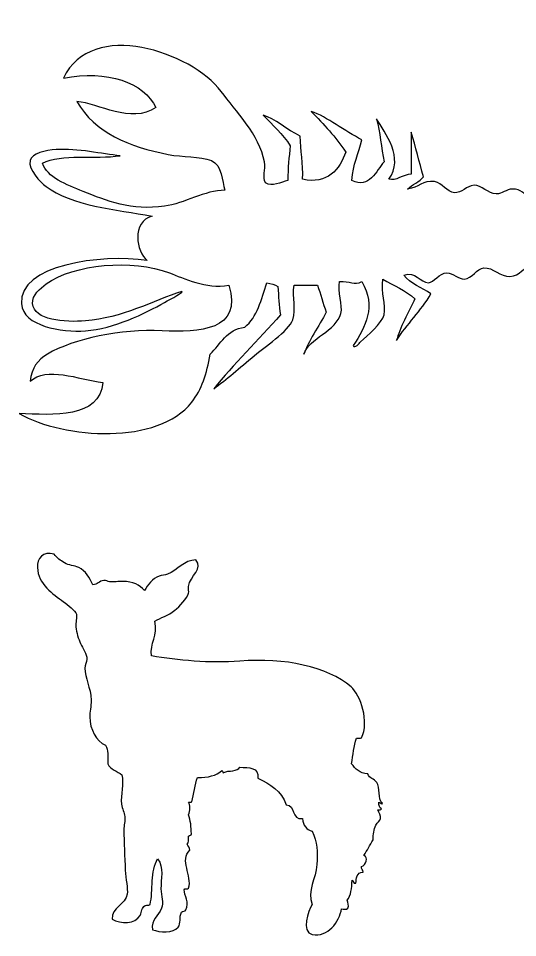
# Model space of a CAD drawing. Header units: centimetres. Extents: x -66 to 65, y -66 to 66.
# Drawn here: x -65.59 to -59.47, y 20.62 to 31.9 of the extents above; entities that cross this region are included whole.
import ezdxf

# ---------------------------------------------------------------- set-up
doc = ezdxf.new("R2010")
doc.units = ezdxf.units.CM
doc.header["$MEASUREMENT"] = 0
doc.layers.add('Layer 1', color=7, linetype='Continuous')

msp = doc.modelspace()

# ---------------------------------------------------------------- linework, layer by layer
at = {"layer": 'Layer 1'}
for points, knots in [([(-64.0137, 28.93191), (-64.15298, 29.03864), (-64.20708, 29.40636), (-63.95319, 29.47655), (-63.95319, 29.47655), (-64.39954, 29.55431), (-64.95085, 29.60874), (-65.25433, 29.83966), (-65.25433, 29.83966), (-65.32844, 29.8961), (-65.47547, 30.04741), (-65.45099, 30.1574), (-65.45099, 30.1574), (-65.43091, 30.24757), (-65.25911, 30.28498), (-65.13328, 30.29355), (-65.13328, 30.29355), (-64.86473, 30.31181), (-64.56855, 30.23709), (-64.34654, 30.21791), (-64.34654, 30.21791), (-64.65097, 30.17436), (-65.06975, 30.24516), (-65.2997, 30.1271), (-65.2997, 30.1271), (-65.24324, 29.95126), (-65.00583, 29.86228), (-64.8004, 29.77915), (-64.8004, 29.77915), (-64.51954, 29.66554), (-64.20567, 29.54237), (-63.80184, 29.59759), (-63.80184, 29.59759), (-63.55885, 29.6308), (-63.30789, 29.79576), (-63.06048, 29.79428), (-63.06048, 29.79428), (-63.09922, 29.90694), (-63.093, 30.10175), (-63.22693, 30.15739), (-63.22693, 30.15739), (-63.36565, 30.21502), (-63.58372, 30.19877), (-63.75647, 30.23301), (-63.75647, 30.23301), (-64.23354, 30.32763), (-64.66076, 30.49968), (-64.87605, 30.88357), (-64.87605, 30.88357), (-64.60914, 30.86211), (-64.21972, 30.60581), (-63.90773, 30.80793), (-63.90773, 30.80793), (-64.05508, 31.12149), (-64.50138, 31.27201), (-65.04245, 31.17104), (-65.04245, 31.17104), (-64.69682, 31.90362), (-63.47127, 31.49396), (-63.10586, 31.00459), (-63.10586, 31.00459), (-62.93465, 30.77528), (-62.63482, 30.46905), (-62.57635, 30.14223), (-62.57635, 30.14223), (-62.55844, 30.04224), (-62.60577, 29.96329), (-62.56122, 29.885), (-62.56122, 29.885), (-62.48759, 29.83507), (-62.37133, 29.8877), (-62.28888, 29.91527), (-62.28888, 29.91527), (-62.28896, 30.06666), (-62.27565, 30.20462), (-62.25861, 30.33889), (-62.25861, 30.33889), (-62.35079, 30.4837), (-62.47649, 30.59503), (-62.59148, 30.71711), (-62.59148, 30.71711), (-62.45538, 30.6766), (-62.29435, 30.53016), (-62.13761, 30.45988), (-62.13761, 30.45988), (-62.13023, 30.28068), (-62.1029, 30.1214), (-62.10734, 29.93037), (-62.10734, 29.93037), (-61.80714, 29.85785), (-61.64813, 30.05565), (-61.57778, 30.26319), (-61.57778, 30.26319), (-61.70176, 30.44684), (-61.85104, 30.60524), (-62.00143, 30.76249), (-62.00143, 30.76249), (-61.80704, 30.69457), (-61.59125, 30.51706), (-61.38114, 30.41451), (-61.38114, 30.41451), (-61.41855, 30.24515), (-61.49256, 30.11244), (-61.50216, 29.91524), (-61.50216, 29.91524), (-61.29676, 29.80308), (-61.19866, 30.03999), (-61.1088, 30.1422), (-61.1088, 30.1422), (-61.1419, 30.31587), (-61.15746, 30.50709), (-61.19958, 30.67174), (-61.19958, 30.67174), (-61.09779, 30.49955), (-60.86007, 30.19009), (-61.04829, 29.93038), (-61.04829, 29.93038), (-60.96706, 29.89995), (-60.87618, 29.98999), (-60.77595, 29.99089), (-60.77595, 29.99089), (-60.77595, 30.16234), (-60.77595, 30.33382), (-60.77595, 30.50527), (-60.77595, 30.50527), (-60.71996, 30.32927), (-60.67752, 30.13975), (-60.62469, 29.96063), (-60.62469, 29.96063), (-60.67163, 29.8916), (-60.76447, 29.8684), (-60.82138, 29.80931), (-60.82138, 29.80931), (-60.6852, 29.82394), (-60.63572, 29.9216), (-60.48851, 29.90012), (-60.48851, 29.90012), (-60.3945, 29.88636), (-60.33685, 29.77016), (-60.24644, 29.76397), (-60.24644, 29.76397), (-60.15728, 29.75781), (-60.09954, 29.85028), (-60.00435, 29.85472), (-60.00435, 29.85472), (-59.91384, 29.85895), (-59.83044, 29.75386), (-59.73204, 29.74883), (-59.73204, 29.74883), (-59.66079, 29.74515), (-59.60991, 29.80783), (-59.53535, 29.80934), (-59.53535, 29.80934), (-59.42544, 29.81154), (-59.39226, 29.74055), (-59.30842, 29.70345), (-59.30842, 29.70345), (-59.19952, 30.03034), (-59.08477, 30.39449), (-58.73351, 30.36914), (-58.73351, 30.36914), (-58.61646, 30.36067), (-58.48303, 30.27929), (-58.44604, 30.21785), (-58.44604, 30.21785), (-58.35177, 30.06116), (-58.49959, 29.97602), (-58.49142, 29.80936), (-58.49142, 29.80936), (-58.48248, 29.62688), (-58.24978, 29.63315), (-58.17371, 29.50676), (-58.17371, 29.50676), (-58.04015, 29.28483), (-58.27147, 29.09295), (-58.27962, 28.90158), (-58.27962, 28.90158), (-58.28359, 28.80779), (-58.22181, 28.73947), (-58.23424, 28.64438), (-58.23424, 28.64438), (-58.26282, 28.42515), (-58.74526, 28.1898), (-59.00584, 28.40231), (-59.00584, 28.40231), (-59.18054, 28.54481), (-59.07976, 28.76804), (-59.27815, 28.88644), (-59.27815, 28.88644), (-59.40351, 28.85519), (-59.4365, 28.74124), (-59.56559, 28.73515), (-59.56559, 28.73515), (-59.67931, 28.72981), (-59.77488, 28.85056), (-59.88333, 28.84106), (-59.88333, 28.84106), (-59.97101, 28.83339), (-60.02771, 28.7125), (-60.1254, 28.70491), (-60.1254, 28.70491), (-60.19036, 28.69986), (-60.26756, 28.78127), (-60.3372, 28.78053), (-60.3372, 28.78053), (-60.43319, 28.77955), (-60.50047, 28.66089), (-60.56416, 28.65951), (-60.56416, 28.65951), (-60.66674, 28.65734), (-60.72426, 28.80921), (-60.86674, 28.75029), (-60.86674, 28.75029), (-60.78276, 28.64768), (-60.64483, 28.599), (-60.53387, 28.52336), (-60.53387, 28.52336), (-60.65566, 28.3123), (-60.82782, 28.15162), (-60.95752, 27.94845), (-60.95752, 27.94845), (-60.9182, 28.09582), (-60.80713, 28.30236), (-60.73056, 28.46285), (-60.73056, 28.46285), (-60.84153, 28.56374), (-60.99361, 28.6234), (-61.12394, 28.70492), (-61.12394, 28.70492), (-61.15135, 28.53027), (-61.07679, 28.39684), (-61.10881, 28.26616), (-61.10881, 28.26616), (-61.13358, 28.16498), (-61.31638, 28.00729), (-61.39628, 27.93331), (-61.39628, 27.93331), (-61.41597, 27.91511), (-61.46462, 27.84571), (-61.48703, 27.88791), (-61.48703, 27.88791), (-61.33577, 28.11863), (-61.20284, 28.36583), (-61.38114, 28.67465), (-61.38114, 28.67465), (-61.47253, 28.62197), (-61.53052, 28.68277), (-61.65345, 28.67465), (-61.65345, 28.67465), (-61.6815, 28.55019), (-61.61302, 28.38324), (-61.63832, 28.28127), (-61.63832, 28.28127), (-61.69097, 28.06926), (-62.03064, 27.97837), (-62.09219, 27.782), (-62.09219, 27.782), (-62.04483, 27.93644), (-61.90354, 28.12784), (-61.81988, 28.29638), (-61.81988, 28.29638), (-61.85486, 28.40766), (-61.88841, 28.52035), (-61.92577, 28.62923), (-61.92577, 28.62923), (-62.02158, 28.62923), (-62.11743, 28.62923), (-62.21324, 28.62923), (-62.21324, 28.62923), (-62.23816, 28.47424), (-62.18406, 28.33948), (-62.22837, 28.20561), (-62.22837, 28.20561), (-62.2734, 28.0694), (-62.58913, 27.85967), (-62.69737, 27.76685), (-62.69737, 27.76685), (-62.88324, 27.60749), (-63.04432, 27.47501), (-63.19667, 27.35833), (-63.19667, 27.35833), (-62.96863, 27.64469), (-62.64377, 27.96536), (-62.37969, 28.26612), (-62.37969, 28.26612), (-62.39617, 28.37574), (-62.40432, 28.49364), (-62.40996, 28.6141), (-62.40996, 28.6141), (-62.44581, 28.63873), (-62.49748, 28.64765), (-62.54611, 28.65948), (-62.54611, 28.65948), (-62.61376, 28.45482), (-62.66406, 28.23281), (-62.81842, 28.11484), (-62.81842, 28.11484), (-63.04083, 28.08507), (-63.11362, 27.90571), (-63.24204, 27.78199), (-63.24204, 27.78199), (-63.28527, 27.53966), (-63.34472, 27.35106), (-63.46897, 27.19192), (-63.46897, 27.19192), (-63.8755, 26.67133), (-65.02517, 26.73424), (-65.58712, 27.05577), (-65.58712, 27.05577), (-65.16992, 27.03405), (-64.59692, 26.99169), (-64.55829, 27.43399), (-64.55829, 27.43399), (-64.86735, 27.47651), (-65.24687, 27.6355), (-65.45091, 27.44912), (-65.45091, 27.44912), (-65.4326, 27.61615), (-65.35886, 27.71172), (-65.23914, 27.78197), (-65.23914, 27.78197), (-64.90965, 27.97514), (-64.33911, 28.09166), (-63.83206, 28.06941), (-63.83206, 28.06941), (-63.37415, 28.04928), (-62.84061, 28.0696), (-63.01508, 28.62919), (-63.01508, 28.62919), (-63.29427, 28.57839), (-63.56499, 28.7138), (-63.74131, 28.78048), (-63.74131, 28.78048), (-64.19814, 28.95325), (-64.9168, 28.8888), (-65.25428, 28.64433), (-65.25428, 28.64433), (-65.32918, 28.59006), (-65.42787, 28.50619), (-65.42068, 28.40226), (-65.42068, 28.40226), (-65.40658, 28.19787), (-65.0259, 28.17101), (-64.77012, 28.19046), (-64.77012, 28.19046), (-64.33324, 28.22361), (-63.93539, 28.43864), (-63.59, 28.55357), (-63.59, 28.55357), (-63.54886, 28.55145), (-63.72266, 28.46202), (-63.8018, 28.41742), (-63.8018, 28.41742), (-64.04196, 28.28195), (-64.42571, 28.0937), (-64.7701, 28.06944), (-64.7701, 28.06944), (-65.06934, 28.04835), (-65.53445, 28.12405), (-65.55684, 28.40229), (-65.55684, 28.40229), (-65.5949, 28.87476), (-64.58734, 29.017), (-64.0137, 28.93191)], [0, 0, 0, 0, 0.01086957, 0.01086957, 0.01086957, 0.01086957, 0.02173913, 0.02173913, 0.02173913, 0.02173913, 0.0326087, 0.0326087, 0.0326087, 0.0326087, 0.04347826, 0.04347826, 0.04347826, 0.04347826, 0.05434783, 0.05434783, 0.05434783, 0.05434783, 0.06521739, 0.06521739, 0.06521739, 0.06521739, 0.07608696, 0.07608696, 0.07608696, 0.07608696, 0.08695652, 0.08695652, 0.08695652, 0.08695652, 0.09782609, 0.09782609, 0.09782609, 0.09782609, 0.10869565, 0.10869565, 0.10869565, 0.10869565, 0.11956522, 0.11956522, 0.11956522, 0.11956522, 0.13043478, 0.13043478, 0.13043478, 0.13043478, 0.14130435, 0.14130435, 0.14130435, 0.14130435, 0.15217391, 0.15217391, 0.15217391, 0.15217391, 0.16304348, 0.16304348, 0.16304348, 0.16304348, 0.17391304, 0.17391304, 0.17391304, 0.17391304, 0.18478261, 0.18478261, 0.18478261, 0.18478261, 0.19565217, 0.19565217, 0.19565217, 0.19565217, 0.20652174, 0.20652174, 0.20652174, 0.20652174, 0.2173913, 0.2173913, 0.2173913, 0.2173913, 0.22826087, 0.22826087, 0.22826087, 0.22826087, 0.23913043, 0.23913043, 0.23913043, 0.23913043, 0.25, 0.25, 0.25, 0.25, 0.26086957, 0.26086957, 0.26086957, 0.26086957, 0.27173913, 0.27173913, 0.27173913, 0.27173913, 0.2826087, 0.2826087, 0.2826087, 0.2826087, 0.29347826, 0.29347826, 0.29347826, 0.29347826, 0.30434783, 0.30434783, 0.30434783, 0.30434783, 0.31521739, 0.31521739, 0.31521739, 0.31521739, 0.32608696, 0.32608696, 0.32608696, 0.32608696, 0.33695652, 0.33695652, 0.33695652, 0.33695652, 0.34782609, 0.34782609, 0.34782609, 0.34782609, 0.35869565, 0.35869565, 0.35869565, 0.35869565, 0.36956522, 0.36956522, 0.36956522, 0.36956522, 0.38043478, 0.38043478, 0.38043478, 0.38043478, 0.39130435, 0.39130435, 0.39130435, 0.39130435, 0.40217391, 0.40217391, 0.40217391, 0.40217391, 0.41304348, 0.41304348, 0.41304348, 0.41304348, 0.42391304, 0.42391304, 0.42391304, 0.42391304, 0.43478261, 0.43478261, 0.43478261, 0.43478261, 0.44565217, 0.44565217, 0.44565217, 0.44565217, 0.45652174, 0.45652174, 0.45652174, 0.45652174, 0.4673913, 0.4673913, 0.4673913, 0.4673913, 0.47826087, 0.47826087, 0.47826087, 0.47826087, 0.48913043, 0.48913043, 0.48913043, 0.48913043, 0.5, 0.5, 0.5, 0.5, 0.51086957, 0.51086957, 0.51086957, 0.51086957, 0.52173913, 0.52173913, 0.52173913, 0.52173913, 0.5326087, 0.5326087, 0.5326087, 0.5326087, 0.54347826, 0.54347826, 0.54347826, 0.54347826, 0.55434783, 0.55434783, 0.55434783, 0.55434783, 0.56521739, 0.56521739, 0.56521739, 0.56521739, 0.57608696, 0.57608696, 0.57608696, 0.57608696, 0.58695652, 0.58695652, 0.58695652, 0.58695652, 0.59782609, 0.59782609, 0.59782609, 0.59782609, 0.60869565, 0.60869565, 0.60869565, 0.60869565, 0.61956522, 0.61956522, 0.61956522, 0.61956522, 0.63043478, 0.63043478, 0.63043478, 0.63043478, 0.64130435, 0.64130435, 0.64130435, 0.64130435, 0.65217391, 0.65217391, 0.65217391, 0.65217391, 0.66304348, 0.66304348, 0.66304348, 0.66304348, 0.67391304, 0.67391304, 0.67391304, 0.67391304, 0.68478261, 0.68478261, 0.68478261, 0.68478261, 0.69565217, 0.69565217, 0.69565217, 0.69565217, 0.70652174, 0.70652174, 0.70652174, 0.70652174, 0.7173913, 0.7173913, 0.7173913, 0.7173913, 0.72826087, 0.72826087, 0.72826087, 0.72826087, 0.73913043, 0.73913043, 0.73913043, 0.73913043, 0.75, 0.75, 0.75, 0.75, 0.76086957, 0.76086957, 0.76086957, 0.76086957, 0.77173913, 0.77173913, 0.77173913, 0.77173913, 0.7826087, 0.7826087, 0.7826087, 0.7826087, 0.79347826, 0.79347826, 0.79347826, 0.79347826, 0.80434783, 0.80434783, 0.80434783, 0.80434783, 0.81521739, 0.81521739, 0.81521739, 0.81521739, 0.82608696, 0.82608696, 0.82608696, 0.82608696, 0.83695652, 0.83695652, 0.83695652, 0.83695652, 0.84782609, 0.84782609, 0.84782609, 0.84782609, 0.85869565, 0.85869565, 0.85869565, 0.85869565, 0.86956522, 0.86956522, 0.86956522, 0.86956522, 0.88043478, 0.88043478, 0.88043478, 0.88043478, 0.89130435, 0.89130435, 0.89130435, 0.89130435, 0.90217391, 0.90217391, 0.90217391, 0.90217391, 0.91304348, 0.91304348, 0.91304348, 0.91304348, 0.92391304, 0.92391304, 0.92391304, 0.92391304, 0.93478261, 0.93478261, 0.93478261, 0.93478261, 0.94565217, 0.94565217, 0.94565217, 0.94565217, 0.95652174, 0.95652174, 0.95652174, 0.95652174, 0.9673913, 0.9673913, 0.9673913, 0.9673913, 0.97826087, 0.97826087, 0.97826087, 0.97826087, 1, 1, 1, 1]), ([(-64.67966, 24.95343), (-64.6292, 24.94711), (-64.60081, 25.00166), (-64.54552, 25.00592), (-64.54552, 25.00592), (-64.52205, 25.00772), (-64.50014, 24.99155), (-64.47551, 24.9884), (-64.47551, 24.9884), (-64.42323, 24.98176), (-64.36888, 24.99456), (-64.31221, 24.99422), (-64.31221, 24.99422), (-64.19063, 24.99351), (-64.10456, 24.94707), (-64.04977, 24.88341), (-64.04977, 24.88341), (-64.00849, 24.94702), (-63.94812, 25.02949), (-63.86898, 25.05838), (-63.86898, 25.05838), (-63.83556, 25.07058), (-63.79712, 25.06873), (-63.76399, 25.08172), (-63.76399, 25.08172), (-63.6403, 25.13014), (-63.55724, 25.25695), (-63.41987, 25.25669), (-63.41987, 25.25669), (-63.31885, 25.15139), (-63.48938, 25.06431), (-63.50734, 24.93009), (-63.50734, 24.93009), (-63.51099, 24.90271), (-63.50215, 24.87109), (-63.50734, 24.84844), (-63.50734, 24.84844), (-63.52202, 24.78446), (-63.61841, 24.68522), (-63.67649, 24.63847), (-63.67649, 24.63847), (-63.75571, 24.57473), (-63.85112, 24.54851), (-63.92144, 24.50433), (-63.92144, 24.50433), (-63.88188, 24.33603), (-63.98383, 24.22895), (-63.96227, 24.07856), (-63.96227, 24.07856), (-63.63736, 24.02795), (-63.25432, 23.98365), (-62.87745, 24.01442), (-62.87745, 24.01442), (-62.32921, 24.05913), (-61.80501, 23.94904), (-61.51268, 23.69946), (-61.51268, 23.69946), (-61.39692, 23.60064), (-61.28612, 23.26454), (-61.38436, 23.07539), (-61.38436, 23.07539), (-61.40071, 23.0684), (-61.42463, 23.06899), (-61.44852, 23.06957), (-61.44852, 23.06957), (-61.47411, 22.97072), (-61.4931, 22.86531), (-61.50683, 22.75461), (-61.50683, 22.75461), (-61.46063, 22.69389), (-61.40891, 22.63867), (-61.30852, 22.63213), (-61.30852, 22.63213), (-61.28394, 22.5695), (-61.2338, 22.57543), (-61.19771, 22.52714), (-61.19771, 22.52714), (-61.1481, 22.46081), (-61.19491, 22.32243), (-61.1277, 22.27052), (-61.1277, 22.27052), (-61.13265, 22.24298), (-61.15408, 22.28745), (-61.17437, 22.28216), (-61.17437, 22.28216), (-61.17696, 22.24067), (-61.1617, 22.21707), (-61.13939, 22.20051), (-61.13939, 22.20051), (-61.14534, 22.18702), (-61.16619, 22.18842), (-61.18604, 22.18884), (-61.18604, 22.18884), (-61.17003, 22.15122), (-61.14611, 22.1191), (-61.15104, 22.08385), (-61.15104, 22.08385), (-61.15546, 22.05221), (-61.19142, 22.03599), (-61.20935, 22.0022), (-61.20935, 22.0022), (-61.23885, 21.94664), (-61.23943, 21.89182), (-61.24435, 21.82141), (-61.24435, 21.82141), (-61.28142, 21.75738), (-61.3169, 21.69176), (-61.35516, 21.62893), (-61.35516, 21.62893), (-61.29674, 21.61025), (-61.33045, 21.51101), (-61.38432, 21.49481), (-61.38432, 21.49481), (-61.39009, 21.45988), (-61.36434, 21.45647), (-61.36683, 21.4248), (-61.36683, 21.4248), (-61.44705, 21.4303), (-61.4479, 21.34154), (-61.4543, 21.29066), (-61.4543, 21.29066), (-61.48867, 21.28349), (-61.48586, 21.31355), (-61.50097, 21.32564), (-61.50097, 21.32564), (-61.50494, 21.22851), (-61.51446, 21.13697), (-61.55931, 21.08069), (-61.55931, 21.08069), (-61.55619, 21.05108), (-61.53685, 21.01206), (-61.55346, 20.98152), (-61.55346, 20.98152), (-61.56518, 20.96411), (-61.60942, 20.96803), (-61.62929, 20.9757), (-61.62929, 20.9757), (-61.65892, 20.81399), (-61.79775, 20.62158), (-61.9909, 20.66074), (-61.9909, 20.66074), (-62.12809, 20.68857), (-62.03691, 20.9539), (-61.9909, 21.02819), (-61.9909, 21.02819), (-62.05406, 21.19779), (-61.94513, 21.3459), (-61.93259, 21.51812), (-61.93259, 21.51812), (-61.92172, 21.66793), (-61.9278, 21.80305), (-61.9909, 21.9264), (-61.9909, 21.9264), (-62.06033, 21.94836), (-62.10509, 21.99498), (-62.10755, 22.08388), (-62.10755, 22.08388), (-62.25439, 22.06147), (-62.18838, 22.25192), (-62.31168, 22.25303), (-62.31168, 22.25303), (-62.36425, 22.424), (-62.50927, 22.50259), (-62.6558, 22.57963), (-62.6558, 22.57963), (-62.63942, 22.71462), (-62.76605, 22.70655), (-62.87742, 22.71377), (-62.87742, 22.71377), (-62.90652, 22.65538), (-63.01548, 22.67686), (-63.07573, 22.64963), (-63.07573, 22.64963), (-63.09108, 22.6342), (-63.08727, 22.66773), (-63.09907, 22.67294), (-63.09907, 22.67294), (-63.16149, 22.60706), (-63.27084, 22.58809), (-63.39651, 22.58547), (-63.39651, 22.58547), (-63.43318, 22.49967), (-63.43958, 22.38357), (-63.46652, 22.288), (-63.46652, 22.288), (-63.47403, 22.27996), (-63.49184, 22.28223), (-63.50732, 22.28218), (-63.50732, 22.28218), (-63.48512, 22.26239), (-63.48644, 22.17145), (-63.50732, 22.13055), (-63.50732, 22.13055), (-63.48226, 22.06163), (-63.4747, 21.9749), (-63.47234, 21.89727), (-63.47234, 21.89727), (-63.46887, 21.87243), (-63.49697, 21.87909), (-63.50732, 21.86809), (-63.50732, 21.86809), (-63.50729, 21.8292), (-63.50237, 21.78541), (-63.52484, 21.76895), (-63.52484, 21.76895), (-63.51555, 21.7413), (-63.48976, 21.73016), (-63.48984, 21.69312), (-63.48984, 21.69312), (-63.62348, 21.57945), (-63.45642, 21.38009), (-63.50733, 21.22653), (-63.50733, 21.22653), (-63.51855, 21.21441), (-63.5562, 21.22873), (-63.55982, 21.20904), (-63.55982, 21.20904), (-63.56442, 21.14361), (-63.48719, 21.04405), (-63.5423, 20.96409), (-63.5423, 20.96409), (-63.54426, 20.93882), (-63.58318, 20.95054), (-63.59479, 20.93493), (-63.59479, 20.93493), (-63.62503, 20.86788), (-63.59503, 20.79888), (-63.63559, 20.74829), (-63.63559, 20.74829), (-63.69364, 20.67595), (-63.85829, 20.68254), (-63.95055, 20.71913), (-63.95055, 20.71913), (-63.96706, 20.84433), (-63.87655, 20.88537), (-63.83974, 20.98157), (-63.83974, 20.98157), (-63.8113, 21.05594), (-63.84262, 21.12823), (-63.84559, 21.2207), (-63.84559, 21.2207), (-63.84935, 21.33902), (-63.8054, 21.48097), (-63.88639, 21.58813), (-63.88639, 21.58813), (-63.97727, 21.44322), (-63.93849, 21.19938), (-63.97971, 21.02822), (-63.97971, 21.02822), (-63.99601, 21.00843), (-64.01776, 21.03031), (-64.03802, 21.01655), (-64.03802, 21.01655), (-64.08845, 20.98771), (-64.07496, 20.94157), (-64.10218, 20.89407), (-64.10218, 20.89407), (-64.1624, 20.78898), (-64.33763, 20.7849), (-64.4463, 20.8474), (-64.4463, 20.8474), (-64.45384, 20.99398), (-64.27758, 21.02676), (-64.25966, 21.15651), (-64.25966, 21.15651), (-64.25143, 21.21609), (-64.27815, 21.34484), (-64.28297, 21.44813), (-64.28297, 21.44813), (-64.29046, 21.60799), (-64.30019, 21.79394), (-64.30049, 21.94388), (-64.30049, 21.94388), (-64.3006, 21.99756), (-64.28499, 22.05707), (-64.28882, 22.10718), (-64.28882, 22.10718), (-64.29252, 22.15549), (-64.32412, 22.20534), (-64.32962, 22.25881), (-64.32962, 22.25881), (-64.34224, 22.38097), (-64.30255, 22.50506), (-64.3238, 22.62042), (-64.3238, 22.62042), (-64.38553, 22.66172), (-64.4644, 22.68588), (-64.49877, 22.75456), (-64.49877, 22.75456), (-64.49763, 22.84523), (-64.48623, 22.92614), (-64.52793, 22.98202), (-64.52793, 22.98202), (-64.63527, 23.03301), (-64.71848, 23.17519), (-64.72039, 23.33198), (-64.72039, 23.33198), (-64.7211, 23.39164), (-64.7016, 23.45848), (-64.7029, 23.53611), (-64.7029, 23.53611), (-64.70541, 23.68772), (-64.78183, 23.81419), (-64.7787, 23.9269), (-64.7787, 23.9269), (-64.77756, 23.96791), (-64.75605, 24.00291), (-64.75536, 24.03771), (-64.75536, 24.03771), (-64.75414, 24.10237), (-64.80436, 24.17323), (-64.83119, 24.23017), (-64.83119, 24.23017), (-64.85932, 24.28991), (-64.88347, 24.36495), (-64.8895, 24.4343), (-64.8895, 24.4343), (-64.8945, 24.49166), (-64.8745, 24.55193), (-64.88368, 24.59178), (-64.88368, 24.59178), (-64.89305, 24.63253), (-64.99457, 24.70907), (-65.04113, 24.74341), (-65.04113, 24.74341), (-65.16921, 24.83789), (-65.35336, 24.95989), (-65.36191, 25.16336), (-65.36191, 25.16336), (-65.36678, 25.27859), (-65.29246, 25.36794), (-65.15778, 25.32666), (-65.15778, 25.32666), (-65.11828, 25.28102), (-65.08094, 25.25094), (-65.02946, 25.22167), (-65.02946, 25.22167), (-64.97257, 25.18931), (-64.91273, 25.18889), (-64.85446, 25.16333), (-64.85446, 25.16333), (-64.76361, 25.12347), (-64.72662, 25.03505), (-64.67966, 24.95343)], [0, 0, 0, 0, 0.01149425, 0.01149425, 0.01149425, 0.01149425, 0.02298851, 0.02298851, 0.02298851, 0.02298851, 0.03448276, 0.03448276, 0.03448276, 0.03448276, 0.04597701, 0.04597701, 0.04597701, 0.04597701, 0.05747126, 0.05747126, 0.05747126, 0.05747126, 0.06896552, 0.06896552, 0.06896552, 0.06896552, 0.08045977, 0.08045977, 0.08045977, 0.08045977, 0.09195402, 0.09195402, 0.09195402, 0.09195402, 0.10344828, 0.10344828, 0.10344828, 0.10344828, 0.11494253, 0.11494253, 0.11494253, 0.11494253, 0.12643678, 0.12643678, 0.12643678, 0.12643678, 0.13793103, 0.13793103, 0.13793103, 0.13793103, 0.14942529, 0.14942529, 0.14942529, 0.14942529, 0.16091954, 0.16091954, 0.16091954, 0.16091954, 0.17241379, 0.17241379, 0.17241379, 0.17241379, 0.18390805, 0.18390805, 0.18390805, 0.18390805, 0.1954023, 0.1954023, 0.1954023, 0.1954023, 0.20689655, 0.20689655, 0.20689655, 0.20689655, 0.2183908, 0.2183908, 0.2183908, 0.2183908, 0.22988506, 0.22988506, 0.22988506, 0.22988506, 0.24137931, 0.24137931, 0.24137931, 0.24137931, 0.25287356, 0.25287356, 0.25287356, 0.25287356, 0.26436782, 0.26436782, 0.26436782, 0.26436782, 0.27586207, 0.27586207, 0.27586207, 0.27586207, 0.28735632, 0.28735632, 0.28735632, 0.28735632, 0.29885057, 0.29885057, 0.29885057, 0.29885057, 0.31034483, 0.31034483, 0.31034483, 0.31034483, 0.32183908, 0.32183908, 0.32183908, 0.32183908, 0.33333333, 0.33333333, 0.33333333, 0.33333333, 0.34482759, 0.34482759, 0.34482759, 0.34482759, 0.35632184, 0.35632184, 0.35632184, 0.35632184, 0.36781609, 0.36781609, 0.36781609, 0.36781609, 0.37931034, 0.37931034, 0.37931034, 0.37931034, 0.3908046, 0.3908046, 0.3908046, 0.3908046, 0.40229885, 0.40229885, 0.40229885, 0.40229885, 0.4137931, 0.4137931, 0.4137931, 0.4137931, 0.42528736, 0.42528736, 0.42528736, 0.42528736, 0.43678161, 0.43678161, 0.43678161, 0.43678161, 0.44827586, 0.44827586, 0.44827586, 0.44827586, 0.45977011, 0.45977011, 0.45977011, 0.45977011, 0.47126437, 0.47126437, 0.47126437, 0.47126437, 0.48275862, 0.48275862, 0.48275862, 0.48275862, 0.49425287, 0.49425287, 0.49425287, 0.49425287, 0.50574713, 0.50574713, 0.50574713, 0.50574713, 0.51724138, 0.51724138, 0.51724138, 0.51724138, 0.52873563, 0.52873563, 0.52873563, 0.52873563, 0.54022989, 0.54022989, 0.54022989, 0.54022989, 0.55172414, 0.55172414, 0.55172414, 0.55172414, 0.56321839, 0.56321839, 0.56321839, 0.56321839, 0.57471264, 0.57471264, 0.57471264, 0.57471264, 0.5862069, 0.5862069, 0.5862069, 0.5862069, 0.59770115, 0.59770115, 0.59770115, 0.59770115, 0.6091954, 0.6091954, 0.6091954, 0.6091954, 0.62068966, 0.62068966, 0.62068966, 0.62068966, 0.63218391, 0.63218391, 0.63218391, 0.63218391, 0.64367816, 0.64367816, 0.64367816, 0.64367816, 0.65517241, 0.65517241, 0.65517241, 0.65517241, 0.66666667, 0.66666667, 0.66666667, 0.66666667, 0.67816092, 0.67816092, 0.67816092, 0.67816092, 0.68965517, 0.68965517, 0.68965517, 0.68965517, 0.70114943, 0.70114943, 0.70114943, 0.70114943, 0.71264368, 0.71264368, 0.71264368, 0.71264368, 0.72413793, 0.72413793, 0.72413793, 0.72413793, 0.73563218, 0.73563218, 0.73563218, 0.73563218, 0.74712644, 0.74712644, 0.74712644, 0.74712644, 0.75862069, 0.75862069, 0.75862069, 0.75862069, 0.77011494, 0.77011494, 0.77011494, 0.77011494, 0.7816092, 0.7816092, 0.7816092, 0.7816092, 0.79310345, 0.79310345, 0.79310345, 0.79310345, 0.8045977, 0.8045977, 0.8045977, 0.8045977, 0.81609195, 0.81609195, 0.81609195, 0.81609195, 0.82758621, 0.82758621, 0.82758621, 0.82758621, 0.83908046, 0.83908046, 0.83908046, 0.83908046, 0.85057471, 0.85057471, 0.85057471, 0.85057471, 0.86206897, 0.86206897, 0.86206897, 0.86206897, 0.87356322, 0.87356322, 0.87356322, 0.87356322, 0.88505747, 0.88505747, 0.88505747, 0.88505747, 0.89655172, 0.89655172, 0.89655172, 0.89655172, 0.90804598, 0.90804598, 0.90804598, 0.90804598, 0.91954023, 0.91954023, 0.91954023, 0.91954023, 0.93103448, 0.93103448, 0.93103448, 0.93103448, 0.94252874, 0.94252874, 0.94252874, 0.94252874, 0.95402299, 0.95402299, 0.95402299, 0.95402299, 0.96551724, 0.96551724, 0.96551724, 0.96551724, 0.97701149, 0.97701149, 0.97701149, 0.97701149, 1, 1, 1, 1])]:
    msp.add_open_spline(points, degree=3, knots=knots, dxfattribs=at)

doc.saveas('drawing.dxf')
